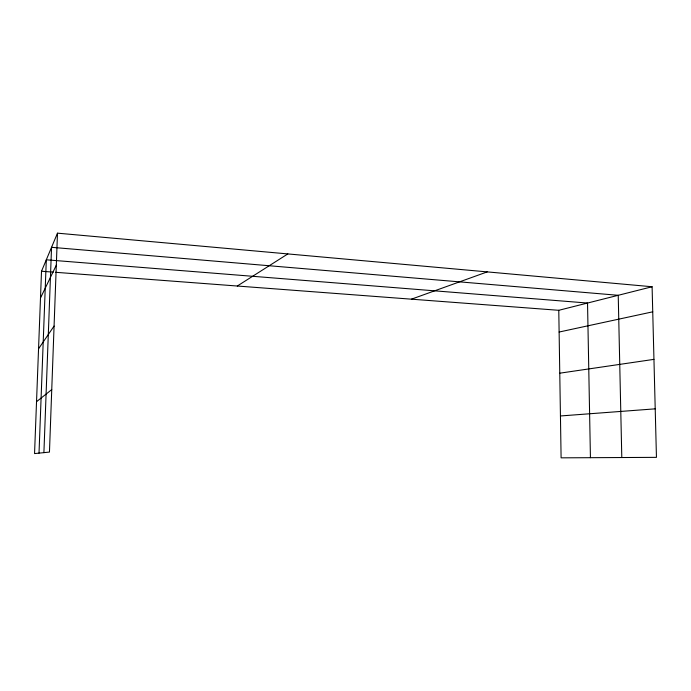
<?xml version="1.0" encoding="UTF-8"?>
<svg xmlns="http://www.w3.org/2000/svg" width="691" height="691" viewBox="0 0 691 691"><rect width="100%" height="100%" fill="white"/><g stroke="black" fill="none" stroke-linecap="round" stroke-linejoin="round"><path stroke-width="1.04" d="M39.016 453.132L46.306 259.807L587.531 303.047L590.434 457.692M43.904 452.64L51.549 247.309L618.229 295.299L621.796 457.528M57.483 233.161L49.458 452.078L34.55 453.59L41.512 271.243L57.483 233.161L652.097 286.748L656.45 457.356L561.101 457.839L558.777 310.302L652.097 286.748M40.493 298.011L56.308 265.189M38.549 348.8L54.079 326.066M36.528 401.696L51.747 389.603M237.289 286.022L287.836 253.917M411.421 299.177L487.233 271.891M559.114 332.034L652.736 311.822M559.762 373.192L653.954 359.363M560.436 415.965L655.215 408.839M41.512 271.243L53.293 272.133M55.435 272.289L558.777 310.302"/></g></svg>
